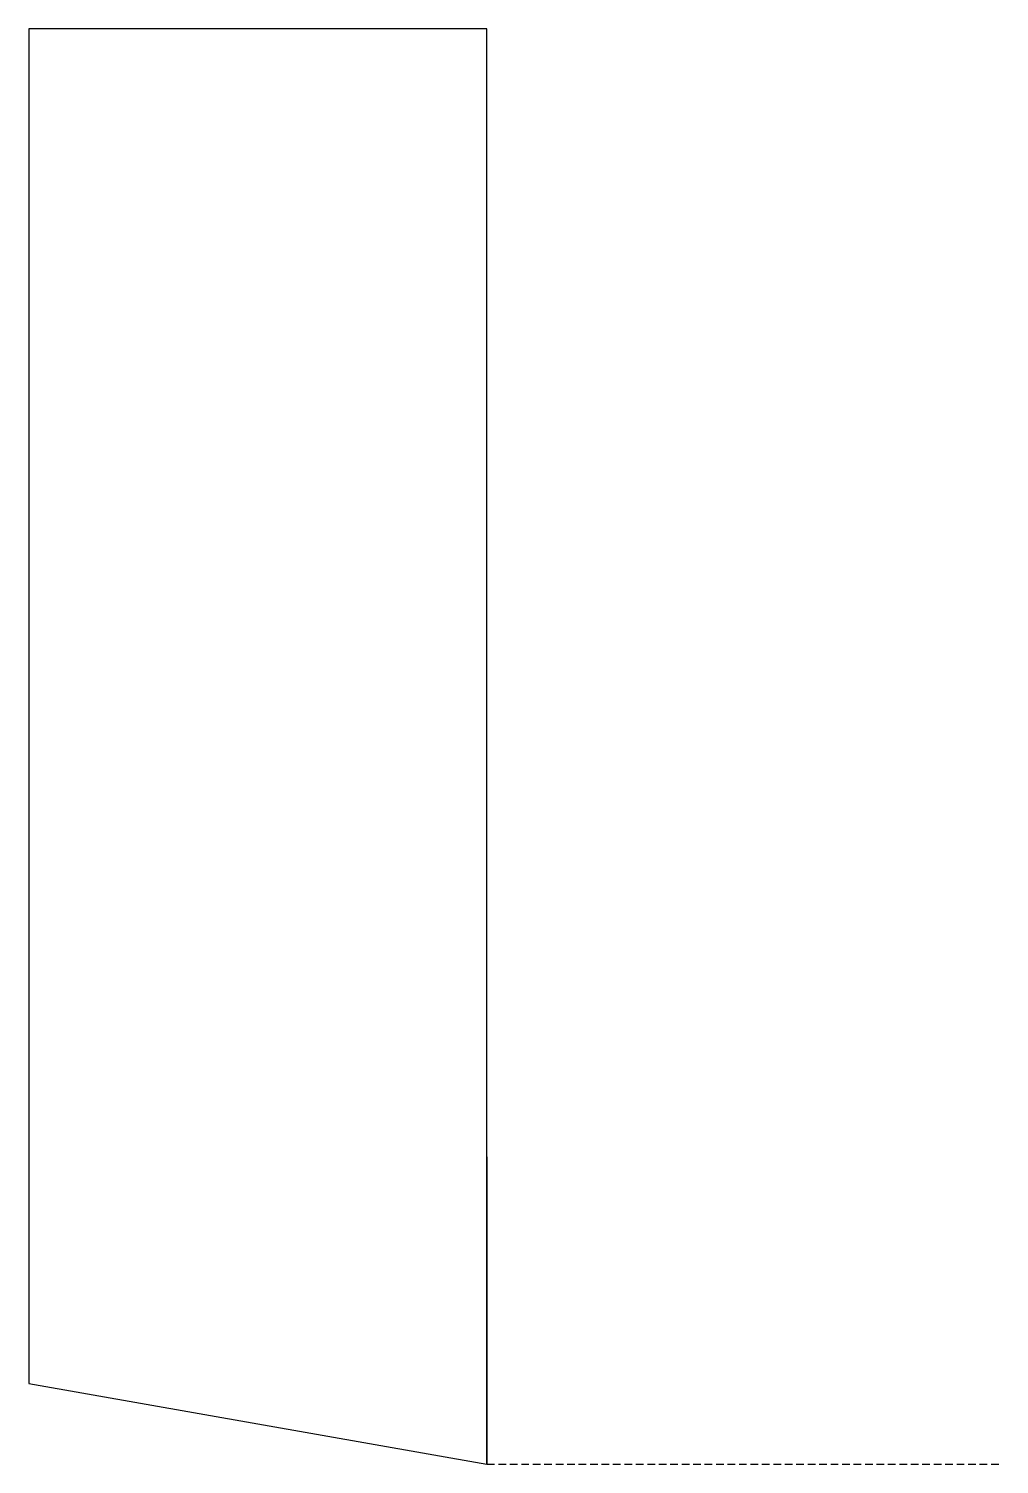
# Model space of a CAD drawing. Header units: millimetres. Extents: x -29.6 to 33.9, y 51.3 to 145.3.
import ezdxf

# ---------------------------------------------------------------- set-up
doc = ezdxf.new("R2010")
doc.units = ezdxf.units.MM
doc.linetypes.add('DASHED', pattern=[0.75, 0.5, -0.25])
doc.layers.get('0').update_dxf_attribs({"linetype": 'CONTINUOUS'})
doc.layers.add('1', color=7, linetype='DASHED')

msp = doc.modelspace()

# ---------------------------------------------------------------- linework, layer by layer
msp.add_line((0.378, 71.467), (0.378, 51.326))
msp.add_lwpolyline([(0.378, 51.326), (0.378, 145.326), (-29.622, 145.326), (-29.622, 56.615)], close=True)
at = {"layer": '1'}
msp.add_line((0.378, 51.326), (33.916, 51.326), dxfattribs=at)

doc.saveas('drawing.dxf')
